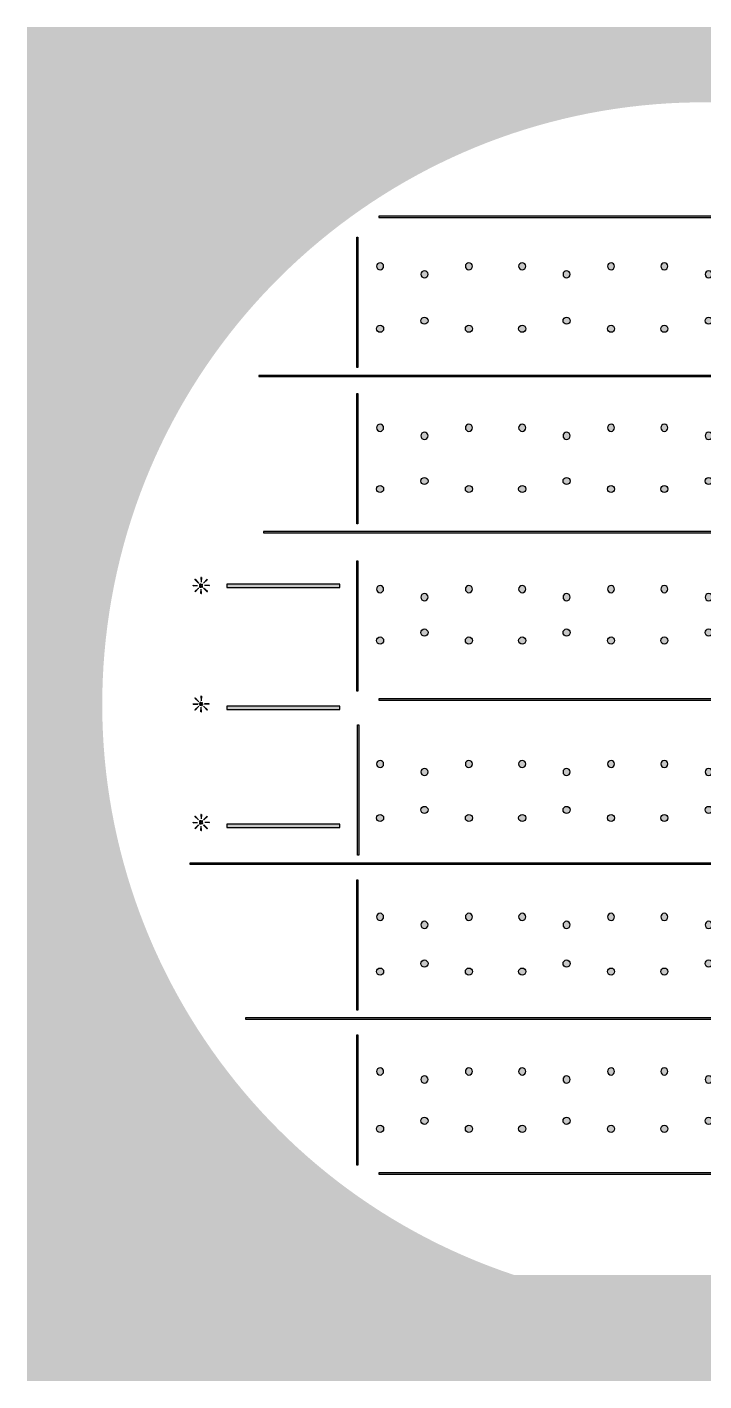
# Model space of a CAD drawing. Header units: inches. Extents: x -10038 to 104262, y 0 to 114300.
# Drawn here: x -10038 to 47112, y 0 to 114300 of the extents above; entities that cross this region are included whole.
import ezdxf

# ---------------------------------------------------------------- set-up
doc = ezdxf.new("R2010")
doc.units = ezdxf.units.IN
doc.header["$MEASUREMENT"] = 0
pattern_1 = [(45, (153.4773, 1743.58686), (-0.08838834765, 0.08838834765), [])]

# ---------------------------------------------------------------- blocks, each defined once
blk = doc.blocks.new('*U96')
for centre in [(-3752, -586), (2, -1263), (3752, -586)]:
    blk.add_circle(centre, 300)
blk = doc.blocks.new('*U106')
at = {"color": 0, "linetype": 'ByBlock', "lineweight": -2, "transparency": 16777216}
for p in [(0, 0), (12000, 0), (24000, 0), (36000, 0), (48000, 0)]:
    blk.add_blockref('*U96', p, dxfattribs=at)
blk = doc.blocks.new('*U105')
for centre in [(-3752, -586), (2, -1263), (3752, -586)]:
    blk.add_circle(centre, 300)
blk = doc.blocks.new('*U110')
at = {"color": 0, "linetype": 'ByBlock', "lineweight": -2, "transparency": 16777216}
for p in [(0, 0), (12000, 0), (24000, 0), (36000, 0), (48000, 0)]:
    blk.add_blockref('*U105', p, dxfattribs=at)
blk = doc.blocks.new('*U111')
for centre in [(-3752, -586), (2, -1263), (3752, -586)]:
    blk.add_circle(centre, 300)
blk = doc.blocks.new('*U107')
at = {"color": 0, "linetype": 'ByBlock', "lineweight": -2, "transparency": 16777216}
for p in [(0, 0), (12000, 0), (24000, 0), (36000, 0), (48000, 0)]:
    blk.add_blockref('*U111', p, dxfattribs=at)
blk = doc.blocks.new('*U108')
for centre in [(-3752, -586), (2, -1263), (3752, -586)]:
    blk.add_circle(centre, 300)
blk = doc.blocks.new('*U109')
at = {"color": 0, "linetype": 'ByBlock', "lineweight": -2, "transparency": 16777216}
for p in [(0, 0), (12000, 0), (24000, 0), (36000, 0), (48000, 0)]:
    blk.add_blockref('*U108', p, dxfattribs=at)
blk = doc.blocks.new('*U112')
for centre in [(-3752, -586), (2, -1263), (3752, -586)]:
    blk.add_circle(centre, 300)
blk = doc.blocks.new('*U113')
at = {"color": 0, "linetype": 'ByBlock', "lineweight": -2, "transparency": 16777216}
for p in [(0, 0), (12000, 0), (24000, 0), (36000, 0), (48000, 0)]:
    blk.add_blockref('*U112', p, dxfattribs=at)
blk = doc.blocks.new('*U115')
for centre in [(-3752, -586), (2, -1263), (3752, -586)]:
    blk.add_circle(centre, 300)
blk = doc.blocks.new('*U114')
at = {"color": 0, "linetype": 'ByBlock', "lineweight": -2, "transparency": 16777216}
for p in [(0, 0), (12000, 0), (24000, 0), (36000, 0), (48000, 0)]:
    blk.add_blockref('*U115', p, dxfattribs=at)
blk = doc.blocks.new('*U118')
for centre in [(-3752, -586), (2, -1263), (3752, -586)]:
    blk.add_circle(centre, 300)
blk = doc.blocks.new('*U117')
at = {"color": 0, "linetype": 'ByBlock', "lineweight": -2, "transparency": 16777216}
for p in [(0, 0), (12000, 0), (24000, 0), (36000, 0), (48000, 0)]:
    blk.add_blockref('*U118', p, dxfattribs=at)
blk = doc.blocks.new('*U120')
for centre in [(-3752, -586), (2, -1263), (3752, -586)]:
    blk.add_circle(centre, 300)
blk = doc.blocks.new('*U119')
at = {"color": 0, "linetype": 'ByBlock', "lineweight": -2, "transparency": 16777216}
for p in [(0, 0), (12000, 0), (24000, 0), (36000, 0), (48000, 0)]:
    blk.add_blockref('*U120', p, dxfattribs=at)
blk = doc.blocks.new('*U116')
for centre in [(-3752, -586), (2, -1263), (3752, -586)]:
    blk.add_circle(centre, 300)
blk = doc.blocks.new('*U98')
at = {"color": 0, "linetype": 'ByBlock', "lineweight": -2, "transparency": 16777216}
for p in [(0, 0), (12000, 0), (24000, 0), (36000, 0), (48000, 0)]:
    blk.add_blockref('*U116', p, dxfattribs=at)
blk = doc.blocks.new('*U100')
for centre in [(-3752, -586), (2, -1263), (3752, -586)]:
    blk.add_circle(centre, 300)
blk = doc.blocks.new('*U99')
at = {"color": 0, "linetype": 'ByBlock', "lineweight": -2, "transparency": 16777216}
for p in [(0, 0), (12000, 0), (24000, 0), (36000, 0), (48000, 0)]:
    blk.add_blockref('*U100', p, dxfattribs=at)
blk = doc.blocks.new('*U102')
for centre in [(-3752, -586), (2, -1263), (3752, -586)]:
    blk.add_circle(centre, 300)
blk = doc.blocks.new('*U101')
at = {"color": 0, "linetype": 'ByBlock', "lineweight": -2, "transparency": 16777216}
for p in [(0, 0), (12000, 0), (24000, 0), (36000, 0), (48000, 0)]:
    blk.add_blockref('*U102', p, dxfattribs=at)
blk = doc.blocks.new('*U104')
for centre in [(-3752, -586), (2, -1263), (3752, -586)]:
    blk.add_circle(centre, 300)
blk = doc.blocks.new('*U103')
at = {"color": 0, "linetype": 'ByBlock', "lineweight": -2, "transparency": 16777216}
for p in [(0, 0), (12000, 0), (24000, 0), (36000, 0), (48000, 0)]:
    blk.add_blockref('*U104', p, dxfattribs=at)

msp = doc.modelspace()

# ---------------------------------------------------------------- hatches: boundary and pattern name
h = msp.add_hatch()
h.set_pattern_fill('ANSI31', color=256, scale=100)
h.set_pattern_definition([(45, (-3636.992, -6350), (-8.8388348, 8.8388348), [])])
h.paths.add_polyline_path([(-10038, 0), (104262, 0), (104262, 114300), (-10038, 114300)])
edge = h.paths.add_edge_path(flags=16)
edge.add_arc((47112, 57150), 50800, 10.20469, 251.64156)
edge.add_line((31112, 8935), (63112, 8935))
edge.add_arc((47112, 57150), 50800, 288.35844, 349.79531)
edge.add_arc((47112, 57150), 50800, 349.79531, 370.20469)
h = msp.add_hatch(color=256)
h.dxf.hatch_style = 1
h.paths.add_polyline_path([(74653, 98336), (19653, 98336), (19653, 98236), (74653, 98236)])
h = msp.add_hatch(color=256)
h.dxf.hatch_style = 1
h.paths.add_polyline_path([(17796, 96555), (17896, 96555), (17896, 85555), (17796, 85555)])
h = msp.add_hatch()
h.set_pattern_fill('ANSI31', color=256)
h.set_pattern_definition(pattern_1)
edge = h.paths.add_edge_path()
edge.add_arc((55766, 94105), 300, 0, 360)
edge = h.paths.add_edge_path()
edge.add_arc((59516, 93428), 300, 0, 360)
edge = h.paths.add_edge_path()
edge.add_arc((63269, 94105), 300, 0, 360)
edge = h.paths.add_edge_path()
edge.add_arc((43766, 94105), 300, 0, 360)
edge = h.paths.add_edge_path()
edge.add_arc((47516, 93428), 300, 0, 360)
edge = h.paths.add_edge_path()
edge.add_arc((51269, 94105), 300, 0, 360)
edge = h.paths.add_edge_path()
edge.add_arc((31766, 94105), 300, 0, 360)
edge = h.paths.add_edge_path()
edge.add_arc((35516, 93428), 300, 0, 360)
edge = h.paths.add_edge_path()
edge.add_arc((39269, 94105), 300, 0, 360)
edge = h.paths.add_edge_path()
edge.add_arc((19766, 94105), 300, 0, 360)
edge = h.paths.add_edge_path()
edge.add_arc((23516, 93428), 300, 0, 360)
edge = h.paths.add_edge_path()
edge.add_arc((27269, 94105), 300, 0, 360)
edge = h.paths.add_edge_path()
edge.add_arc((67766, 94105), 300, 0, 360)
edge = h.paths.add_edge_path()
edge.add_arc((71516, 93428), 300, 0, 360)
edge = h.paths.add_edge_path()
edge.add_arc((75269, 94105), 300, 0, 360)
h = msp.add_hatch()
h.set_pattern_fill('ANSI31', color=256)
h.set_pattern_definition(pattern_1)
edge = h.paths.add_edge_path()
edge.add_arc((59516, 89509), 300, 0, 360)
edge = h.paths.add_edge_path()
edge.add_arc((55766, 88832), 300, 0, 360)
edge = h.paths.add_edge_path()
edge.add_arc((63269, 88832), 300, 0, 360)
edge = h.paths.add_edge_path()
edge.add_arc((47516, 89509), 300, 0, 360)
edge = h.paths.add_edge_path()
edge.add_arc((43766, 88832), 300, 0, 360)
edge = h.paths.add_edge_path()
edge.add_arc((51269, 88832), 300, 0, 360)
edge = h.paths.add_edge_path()
edge.add_arc((35516, 89509), 300, 0, 360)
edge = h.paths.add_edge_path()
edge.add_arc((31766, 88832), 300, 0, 360)
edge = h.paths.add_edge_path()
edge.add_arc((39269, 88832), 300, 0, 360)
edge = h.paths.add_edge_path()
edge.add_arc((23516, 89509), 300, 0, 360)
edge = h.paths.add_edge_path()
edge.add_arc((19766, 88832), 300, 0, 360)
edge = h.paths.add_edge_path()
edge.add_arc((27269, 88832), 300, 0, 360)
edge = h.paths.add_edge_path()
edge.add_arc((71516, 89509), 300, 0, 360)
edge = h.paths.add_edge_path()
edge.add_arc((67766, 88832), 300, 0, 360)
edge = h.paths.add_edge_path()
edge.add_arc((75269, 88832), 300, 0, 360)
h = msp.add_hatch(color=256)
h.dxf.hatch_style = 1
h.paths.add_polyline_path([(84945, 84893), (9537, 84893), (9537, 84793), (84945, 84793)])
h = msp.add_hatch(color=256)
h.dxf.hatch_style = 1
h.paths.add_polyline_path([(86272, 71705), (9933, 71705), (9933, 71605), (86272, 71605)])
h.paths.add_polyline_path([(17796, 83367), (17896, 83367), (17896, 72367), (17796, 72367)])
h = msp.add_hatch()
h.set_pattern_fill('ANSI31', color=256)
h.set_pattern_definition([(45, (153.4773, -5205.0258), (-0.08838834765, 0.08838834765), [])])
edge = h.paths.add_edge_path()
edge.add_arc((63269, 80468), 300, 0, 360)
edge = h.paths.add_edge_path()
edge.add_arc((59516, 79790), 300, 0, 360)
edge = h.paths.add_edge_path()
edge.add_arc((55766, 80468), 300, 0, 360)
edge = h.paths.add_edge_path()
edge.add_arc((51269, 80468), 300, 0, 360)
edge = h.paths.add_edge_path()
edge.add_arc((47516, 79790), 300, 0, 360)
edge = h.paths.add_edge_path()
edge.add_arc((43766, 80468), 300, 0, 360)
edge = h.paths.add_edge_path()
edge.add_arc((39269, 80468), 300, 0, 360)
edge = h.paths.add_edge_path()
edge.add_arc((35516, 79790), 300, 0, 360)
edge = h.paths.add_edge_path()
edge.add_arc((31766, 80468), 300, 0, 360)
edge = h.paths.add_edge_path()
edge.add_arc((27269, 80468), 300, 0, 360)
edge = h.paths.add_edge_path()
edge.add_arc((23516, 79790), 300, 0, 360)
edge = h.paths.add_edge_path()
edge.add_arc((19766, 80468), 300, 0, 360)
edge = h.paths.add_edge_path()
edge.add_arc((75269, 80468), 300, 0, 360)
edge = h.paths.add_edge_path()
edge.add_arc((71516, 79790), 300, 0, 360)
edge = h.paths.add_edge_path()
edge.add_arc((67766, 80468), 300, 0, 360)
h = msp.add_hatch()
h.set_pattern_fill('ANSI31', color=256)
h.set_pattern_definition(pattern_1)
edge = h.paths.add_edge_path()
edge.add_arc((59516, 75976), 300, 0, 360)
edge = h.paths.add_edge_path()
edge.add_arc((63269, 75299), 300, 0, 360)
edge = h.paths.add_edge_path()
edge.add_arc((55766, 75299), 300, 0, 360)
edge = h.paths.add_edge_path()
edge.add_arc((47516, 75976), 300, 0, 360)
edge = h.paths.add_edge_path()
edge.add_arc((51269, 75299), 300, 0, 360)
edge = h.paths.add_edge_path()
edge.add_arc((43766, 75299), 300, 0, 360)
edge = h.paths.add_edge_path()
edge.add_arc((35516, 75976), 300, 0, 360)
edge = h.paths.add_edge_path()
edge.add_arc((39269, 75299), 300, 0, 360)
edge = h.paths.add_edge_path()
edge.add_arc((31766, 75299), 300, 0, 360)
edge = h.paths.add_edge_path()
edge.add_arc((23516, 75976), 300, 0, 360)
edge = h.paths.add_edge_path()
edge.add_arc((27269, 75299), 300, 0, 360)
edge = h.paths.add_edge_path()
edge.add_arc((19766, 75299), 300, 0, 360)
edge = h.paths.add_edge_path()
edge.add_arc((71516, 75976), 300, 0, 360)
edge = h.paths.add_edge_path()
edge.add_arc((75269, 75299), 300, 0, 360)
edge = h.paths.add_edge_path()
edge.add_arc((67766, 75299), 300, 0, 360)
h = msp.add_hatch(color=256)
h.dxf.hatch_style = 1
h.paths.add_polyline_path([(17796, 69238), (17896, 69238), (17896, 58238), (17796, 58238)])
h = msp.add_hatch(color=256)
h.dxf.hatch_style = 1
h.paths.add_polyline_path([(74653, 57576), (19653, 57576), (19653, 57476), (74653, 57476)])
h.paths.add_polyline_path([(76568, 69238), (76668, 69238), (76668, 58238), (76568, 58238)])
h = msp.add_hatch()
h.set_pattern_fill('ANSI31', color=256)
edge = h.paths.add_edge_path()
edge.add_arc((4657, 67150), 295, 89.06646, 90.93354)
edge.add_line((4652, 67445), (4637, 67825))
edge.add_line((4637, 67825), (4677, 67825))
edge.add_line((4677, 67825), (4662, 67445))
edge = h.paths.add_edge_path()
edge.add_arc((4657, 67150), 295, 134.46808, 135.53192)
edge.add_line((4446, 67357), (4129, 67650))
edge.add_line((4129, 67650), (4143, 67664))
edge.add_line((4143, 67664), (4157, 67678))
edge.add_line((4157, 67678), (4450, 67361))
edge = h.paths.add_edge_path()
edge.add_arc((4657, 67150), 295, 179.06646, 180.93354)
edge.add_line((4361, 67145), (3982, 67130))
edge.add_line((3982, 67130), (3982, 67150))
edge.add_line((3982, 67150), (3982, 67170))
edge.add_line((3982, 67170), (4361, 67155))
edge = h.paths.add_edge_path()
edge.add_arc((4657, 67150), 295, 224.46808, 225.53192)
edge.add_line((4450, 66939), (4157, 66622))
edge.add_line((4157, 66622), (4143, 66636))
edge.add_line((4143, 66636), (4129, 66650))
edge.add_line((4129, 66650), (4446, 66943))
edge = h.paths.add_edge_path()
edge.add_arc((4657, 67150), 295, 269.06646, 270.93354)
edge.add_line((4662, 66855), (4677, 66475))
edge.add_line((4677, 66475), (4657, 66475))
edge.add_line((4657, 66475), (4637, 66475))
edge.add_line((4637, 66475), (4652, 66855))
edge = h.paths.add_edge_path()
edge.add_arc((4657, 67150), 295, 314.46808, 315.53192)
edge.add_line((4868, 66943), (5185, 66650))
edge.add_line((5185, 66650), (5171, 66636))
edge.add_line((5171, 66636), (5157, 66622))
edge.add_line((5157, 66622), (4864, 66939))
edge = h.paths.add_edge_path()
edge.add_arc((4657, 67150), 295, 359.06646, 360.93354)
edge.add_line((4952, 67155), (5332, 67170))
edge.add_line((5332, 67170), (5332, 67150))
edge.add_line((5332, 67150), (5332, 67130))
edge.add_line((5332, 67130), (4952, 67145))
edge = h.paths.add_edge_path()
edge.add_arc((4657, 67150), 295, 44.46808, 45.53192)
edge.add_line((4864, 67361), (5157, 67678))
edge.add_line((5157, 67678), (5171, 67664))
edge.add_line((5171, 67664), (5185, 67650))
edge.add_line((5185, 67650), (4868, 67357))
h.paths.add_polyline_path([(4736, 67275), (4782, 67230), (4782, 67184), (4757, 67184), (4757, 67181), (4732, 67181), (4732, 67178), (4707, 67178), (4707, 67175), (4682, 67175), (4682, 67200), (4685, 67200), (4685, 67225), (4688, 67225), (4688, 67250), (4691, 67250), (4691, 67275)])
h.paths.add_polyline_path([(4691, 67025), (4782, 67025), (4782, 67116), (4757, 67116), (4757, 67119), (4732, 67119), (4732, 67122), (4707, 67122), (4707, 67125), (4682, 67125), (4682, 67100), (4685, 67100), (4685, 67075), (4688, 67075), (4688, 67050), (4691, 67050)])
h.paths.add_polyline_path([(4532, 67116), (4532, 67025), (4623, 67025), (4623, 67050), (4626, 67050), (4626, 67075), (4629, 67075), (4629, 67100), (4632, 67100), (4632, 67125), (4607, 67125), (4607, 67122), (4582, 67122), (4582, 67119), (4557, 67119), (4557, 67116)])
h.paths.add_polyline_path([(4623, 67275), (4532, 67275), (4532, 67184), (4557, 67184), (4557, 67181), (4582, 67181), (4582, 67178), (4607, 67178), (4607, 67175), (4632, 67175), (4632, 67200), (4629, 67200), (4629, 67225), (4626, 67225), (4626, 67250), (4623, 67250)])
h = msp.add_hatch()
h.set_pattern_fill('ANSI31', color=256, scale=10)
h.paths.add_polyline_path([(16376, 67257), (6837, 67257), (6837, 66983), (16376, 66983)])
h.paths.add_polyline_path([(16376, 56961), (6837, 56961), (6837, 56687), (16376, 56687)])
h.paths.add_polyline_path([(16376, 46996), (6837, 46996), (6837, 46722), (16376, 46722)])
h = msp.add_hatch()
h.set_pattern_fill('ANSI31', color=256)
h.set_pattern_definition(pattern_1)
edge = h.paths.add_edge_path()
edge.add_arc((63269, 66847), 300, 0, 360)
edge = h.paths.add_edge_path()
edge.add_arc((59516, 66170), 300, 0, 360)
edge = h.paths.add_edge_path()
edge.add_arc((55766, 66847), 300, 0, 360)
edge = h.paths.add_edge_path()
edge.add_arc((51269, 66847), 300, 0, 360)
edge = h.paths.add_edge_path()
edge.add_arc((47516, 66170), 300, 0, 360)
edge = h.paths.add_edge_path()
edge.add_arc((43766, 66847), 300, 0, 360)
edge = h.paths.add_edge_path()
edge.add_arc((39269, 66847), 300, 0, 360)
edge = h.paths.add_edge_path()
edge.add_arc((35516, 66170), 300, 0, 360)
edge = h.paths.add_edge_path()
edge.add_arc((31766, 66847), 300, 0, 360)
edge = h.paths.add_edge_path()
edge.add_arc((27269, 66847), 300, 0, 360)
edge = h.paths.add_edge_path()
edge.add_arc((23516, 66170), 300, 0, 360)
edge = h.paths.add_edge_path()
edge.add_arc((19766, 66847), 300, 0, 360)
edge = h.paths.add_edge_path()
edge.add_arc((75269, 66847), 300, 0, 360)
edge = h.paths.add_edge_path()
edge.add_arc((71516, 66170), 300, 0, 360)
edge = h.paths.add_edge_path()
edge.add_arc((67766, 66847), 300, 0, 360)
h = msp.add_hatch()
h.set_pattern_fill('ANSI31', color=256)
h.set_pattern_definition(pattern_1)
edge = h.paths.add_edge_path()
edge.add_arc((63269, 62507), 300, 0, 360)
edge = h.paths.add_edge_path()
edge.add_arc((59516, 63184), 300, 0, 360)
edge = h.paths.add_edge_path()
edge.add_arc((55766, 62507), 300, 0, 360)
edge = h.paths.add_edge_path()
edge.add_arc((51269, 62507), 300, 0, 360)
edge = h.paths.add_edge_path()
edge.add_arc((47516, 63184), 300, 0, 360)
edge = h.paths.add_edge_path()
edge.add_arc((43766, 62507), 300, 0, 360)
edge = h.paths.add_edge_path()
edge.add_arc((39269, 62507), 300, 0, 360)
edge = h.paths.add_edge_path()
edge.add_arc((35516, 63184), 300, 0, 360)
edge = h.paths.add_edge_path()
edge.add_arc((31766, 62507), 300, 0, 360)
edge = h.paths.add_edge_path()
edge.add_arc((27269, 62507), 300, 0, 360)
edge = h.paths.add_edge_path()
edge.add_arc((23516, 63184), 300, 0, 360)
edge = h.paths.add_edge_path()
edge.add_arc((19766, 62507), 300, 0, 360)
edge = h.paths.add_edge_path()
edge.add_arc((75269, 62507), 300, 0, 360)
edge = h.paths.add_edge_path()
edge.add_arc((71516, 63184), 300, 0, 360)
edge = h.paths.add_edge_path()
edge.add_arc((67766, 62507), 300, 0, 360)
h = msp.add_hatch()
h.set_pattern_fill('ANSI31', color=256)
edge = h.paths.add_edge_path()
edge.add_arc((4657, 57150), 274, 224.6033, 225.3967)
edge.add_line((4464, 56955), (4157, 56622))
edge.add_line((4157, 56622), (4143, 56636))
edge.add_line((4143, 56636), (4129, 56650))
edge.add_line((4129, 56650), (4462, 56957))
edge = h.paths.add_edge_path()
edge.add_arc((4657, 57150), 274, 269.17078, 270.82922)
edge.add_line((4661, 56876), (4677, 56475))
edge.add_line((4677, 56475), (4657, 56475))
edge.add_line((4657, 56475), (4637, 56475))
edge.add_line((4637, 56475), (4653, 56876))
edge = h.paths.add_edge_path()
edge.add_arc((4657, 57150), 274, 314.6033, 315.3967)
edge.add_line((4852, 56957), (5185, 56650))
edge.add_line((5185, 56650), (5171, 56636))
edge.add_line((5171, 56636), (5157, 56622))
edge.add_line((5157, 56622), (4849, 56955))
edge = h.paths.add_edge_path()
edge.add_arc((4657, 57150), 274, 359.17078, 360.82922)
edge.add_line((4931, 57154), (5332, 57170))
edge.add_line((5332, 57170), (5332, 57150))
edge.add_line((5332, 57150), (5332, 57130))
edge.add_line((5332, 57130), (4931, 57146))
edge = h.paths.add_edge_path()
edge.add_arc((4657, 57150), 274, 89.17078, 90.82922)
edge.add_line((4653, 57424), (4637, 57825))
edge.add_line((4637, 57825), (4657, 57825))
edge.add_line((4657, 57825), (4677, 57825))
edge.add_line((4677, 57825), (4661, 57424))
edge = h.paths.add_edge_path()
edge.add_arc((4657, 57150), 274, 134.6033, 135.3967)
edge.add_line((4462, 57343), (4129, 57650))
edge.add_line((4129, 57650), (4143, 57664))
edge.add_line((4143, 57664), (4157, 57678))
edge.add_line((4157, 57678), (4464, 57345))
edge = h.paths.add_edge_path()
edge.add_arc((4657, 57150), 274, 179.17078, 180.82922)
edge.add_line((4383, 57146), (3982, 57130))
edge.add_line((3982, 57130), (3982, 57150))
edge.add_line((3982, 57150), (3982, 57170))
edge.add_line((3982, 57170), (4383, 57154))
h.paths.add_polyline_path([(4532, 57071), (4577, 57025), (4623, 57025), (4623, 57050), (4626, 57050), (4626, 57075), (4629, 57075), (4629, 57100), (4632, 57100), (4632, 57125), (4607, 57125), (4607, 57122), (4582, 57122), (4582, 57119), (4557, 57119), (4557, 57116), (4532, 57116)])
h.paths.add_polyline_path([(4736, 57025), (4782, 57071), (4782, 57116), (4757, 57116), (4757, 57119), (4732, 57119), (4732, 57122), (4707, 57122), (4707, 57125), (4682, 57125), (4682, 57100), (4685, 57100), (4685, 57075), (4688, 57075), (4688, 57050), (4691, 57050), (4691, 57025)])
h.paths.add_polyline_path([(4782, 57230), (4736, 57275), (4691, 57275), (4691, 57250), (4688, 57250), (4688, 57225), (4685, 57225), (4685, 57200), (4682, 57200), (4682, 57175), (4707, 57175), (4707, 57178), (4732, 57178), (4732, 57181), (4757, 57181), (4757, 57184), (4782, 57184)])
h.paths.add_polyline_path([(4532, 57230), (4577, 57275), (4623, 57275), (4623, 57250), (4626, 57250), (4626, 57225), (4629, 57225), (4629, 57200), (4632, 57200), (4632, 57175), (4607, 57175), (4607, 57178), (4582, 57178), (4582, 57181), (4557, 57181), (4557, 57184), (4532, 57184)])
h = msp.add_hatch(color=256)
h.dxf.hatch_style = 1
h.paths.add_polyline_path([(17869, 55379), (17969, 55379), (17969, 44379), (17869, 44379)])
h.paths.add_polyline_path([(86653, 43717), (3699, 43717), (3699, 43617), (86653, 43617)])
h.paths.add_polyline_path([(17796, 42305), (17896, 42305), (17896, 31305), (17796, 31305)])
h.paths.add_polyline_path([(76642, 55379), (76742, 55379), (76742, 44379), (76642, 44379)])
h.paths.add_polyline_path([(76568, 42305), (76668, 42305), (76668, 31305), (76568, 31305)])
h.paths.add_polyline_path([(76568, 29226), (76668, 29226), (76668, 18226), (76568, 18226)])
h.paths.add_polyline_path([(86920, 30643), (8415, 30643), (8415, 30543), (86920, 30543)])
h.paths.add_polyline_path([(17796, 29226), (17896, 29226), (17896, 18226), (17796, 18226)])
h.paths.add_polyline_path([(74653, 17563), (19653, 17563), (19653, 17463), (74653, 17463)])
h = msp.add_hatch()
h.set_pattern_fill('ANSI31', color=256)
h.set_pattern_definition(pattern_1)
edge = h.paths.add_edge_path()
edge.add_arc((63269, 52088), 300, 0, 360)
edge = h.paths.add_edge_path()
edge.add_arc((59516, 51411), 300, 0, 360)
edge = h.paths.add_edge_path()
edge.add_arc((55766, 52088), 300, 0, 360)
edge = h.paths.add_edge_path()
edge.add_arc((51269, 52088), 300, 0, 360)
edge = h.paths.add_edge_path()
edge.add_arc((47516, 51411), 300, 0, 360)
edge = h.paths.add_edge_path()
edge.add_arc((43766, 52088), 300, 0, 360)
edge = h.paths.add_edge_path()
edge.add_arc((39269, 52088), 300, 0, 360)
edge = h.paths.add_edge_path()
edge.add_arc((35516, 51411), 300, 0, 360)
edge = h.paths.add_edge_path()
edge.add_arc((31766, 52088), 300, 0, 360)
edge = h.paths.add_edge_path()
edge.add_arc((27269, 52088), 300, 0, 360)
edge = h.paths.add_edge_path()
edge.add_arc((23516, 51411), 300, 0, 360)
edge = h.paths.add_edge_path()
edge.add_arc((19766, 52088), 300, 0, 360)
edge = h.paths.add_edge_path()
edge.add_arc((75269, 52088), 300, 0, 360)
edge = h.paths.add_edge_path()
edge.add_arc((71516, 51411), 300, 0, 360)
edge = h.paths.add_edge_path()
edge.add_arc((67766, 52088), 300, 0, 360)
h = msp.add_hatch()
h.set_pattern_fill('ANSI31', color=256)
h.set_pattern_definition(pattern_1)
edge = h.paths.add_edge_path()
edge.add_arc((63269, 47528), 300, 0, 360)
edge = h.paths.add_edge_path()
edge.add_arc((59516, 48206), 300, 0, 360)
edge = h.paths.add_edge_path()
edge.add_arc((55766, 47528), 300, 0, 360)
edge = h.paths.add_edge_path()
edge.add_arc((51269, 47528), 300, 0, 360)
edge = h.paths.add_edge_path()
edge.add_arc((47516, 48206), 300, 0, 360)
edge = h.paths.add_edge_path()
edge.add_arc((43766, 47528), 300, 0, 360)
edge = h.paths.add_edge_path()
edge.add_arc((39269, 47528), 300, 0, 360)
edge = h.paths.add_edge_path()
edge.add_arc((35516, 48206), 300, 0, 360)
edge = h.paths.add_edge_path()
edge.add_arc((31766, 47528), 300, 0, 360)
edge = h.paths.add_edge_path()
edge.add_arc((27269, 47528), 300, 0, 360)
edge = h.paths.add_edge_path()
edge.add_arc((23516, 48206), 300, 0, 360)
edge = h.paths.add_edge_path()
edge.add_arc((19766, 47528), 300, 0, 360)
edge = h.paths.add_edge_path()
edge.add_arc((75269, 47528), 300, 0, 360)
edge = h.paths.add_edge_path()
edge.add_arc((71516, 48206), 300, 0, 360)
edge = h.paths.add_edge_path()
edge.add_arc((67766, 47528), 300, 0, 360)
h = msp.add_hatch()
h.set_pattern_fill('ANSI31', color=256)
edge = h.paths.add_edge_path()
edge.add_arc((4657, 47150), 305, 179.02501, 180.97499)
edge.add_line((4352, 47145), (3982, 47130))
edge.add_line((3982, 47130), (3982, 47150))
edge.add_line((3982, 47150), (3982, 47170))
edge.add_line((3982, 47170), (4352, 47155))
edge = h.paths.add_edge_path()
edge.add_arc((4657, 47150), 305, 224.41436, 225.58564)
edge.add_line((4444, 46932), (4157, 46622))
edge.add_line((4157, 46622), (4143, 46636))
edge.add_line((4143, 46636), (4129, 46650))
edge.add_line((4129, 46650), (4439, 46937))
edge = h.paths.add_edge_path()
edge.add_arc((4657, 47150), 305, 269.02501, 270.97499)
edge.add_line((4662, 46845), (4677, 46475))
edge.add_line((4677, 46475), (4657, 46475))
edge.add_line((4657, 46475), (4637, 46475))
edge.add_line((4637, 46475), (4652, 46845))
edge = h.paths.add_edge_path()
edge.add_arc((4657, 47150), 305, 314.3752, 315.58564)
edge.add_line((4874, 46937), (5185, 46650))
edge.add_line((5185, 46650), (5157, 46620))
edge.add_line((5157, 46620), (4870, 46932))
edge = h.paths.add_edge_path()
edge.add_arc((4657, 47150), 305, 359.02501, 360.97499)
edge.add_line((4961, 47155), (5332, 47170))
edge.add_line((5332, 47170), (5332, 47150))
edge.add_line((5332, 47150), (5332, 47130))
edge.add_line((5332, 47130), (4961, 47145))
edge = h.paths.add_edge_path()
edge.add_arc((4657, 47150), 305, 44.41436, 45.58564)
edge.add_line((4870, 47368), (5157, 47678))
edge.add_line((5157, 47678), (5171, 47664))
edge.add_line((5171, 47664), (5185, 47650))
edge.add_line((5185, 47650), (4874, 47363))
edge = h.paths.add_edge_path()
edge.add_arc((4657, 47150), 305, 89.02501, 90.97499)
edge.add_line((4652, 47455), (4637, 47825))
edge.add_line((4637, 47825), (4657, 47825))
edge.add_line((4657, 47825), (4677, 47825))
edge.add_line((4677, 47825), (4662, 47455))
edge = h.paths.add_edge_path()
edge.add_arc((4657, 47150), 305, 134.41436, 135.58564)
edge.add_line((4439, 47363), (4129, 47650))
edge.add_line((4129, 47650), (4143, 47664))
edge.add_line((4143, 47664), (4157, 47678))
edge.add_line((4157, 47678), (4444, 47368))
h.paths.add_polyline_path([(4736, 47025), (4782, 47071), (4782, 47116), (4757, 47116), (4757, 47119), (4732, 47119), (4732, 47122), (4707, 47122), (4707, 47125), (4682, 47125), (4682, 47100), (4685, 47100), (4685, 47075), (4688, 47075), (4688, 47050), (4691, 47050), (4691, 47025)])
h.paths.add_polyline_path([(4532, 47116), (4532, 47025), (4623, 47025), (4623, 47050), (4626, 47050), (4626, 47075), (4629, 47075), (4629, 47100), (4632, 47100), (4632, 47125), (4607, 47125), (4607, 47122), (4582, 47122), (4582, 47119), (4557, 47119), (4557, 47116)])
h.paths.add_polyline_path([(4623, 47275), (4532, 47275), (4532, 47184), (4557, 47184), (4557, 47181), (4582, 47181), (4582, 47178), (4607, 47178), (4607, 47175), (4632, 47175), (4632, 47200), (4629, 47200), (4629, 47225), (4626, 47225), (4626, 47250), (4623, 47250)])
h.paths.add_polyline_path([(4782, 47184), (4782, 47275), (4691, 47275), (4691, 47250), (4688, 47250), (4688, 47225), (4685, 47225), (4685, 47200), (4682, 47200), (4682, 47175), (4707, 47175), (4707, 47178), (4732, 47178), (4732, 47181), (4757, 47181), (4757, 47184)])
h = msp.add_hatch()
h.set_pattern_fill('ANSI31', color=256)
h.set_pattern_definition(pattern_1)
edge = h.paths.add_edge_path()
edge.add_arc((63269, 39181), 300, 0, 360)
edge = h.paths.add_edge_path()
edge.add_arc((59516, 38503), 300, 0, 360)
edge = h.paths.add_edge_path()
edge.add_arc((55766, 39181), 300, 0, 360)
edge = h.paths.add_edge_path()
edge.add_arc((51269, 39181), 300, 0, 360)
edge = h.paths.add_edge_path()
edge.add_arc((47516, 38503), 300, 0, 360)
edge = h.paths.add_edge_path()
edge.add_arc((43766, 39181), 300, 0, 360)
edge = h.paths.add_edge_path()
edge.add_arc((39269, 39181), 300, 0, 360)
edge = h.paths.add_edge_path()
edge.add_arc((35516, 38503), 300, 0, 360)
edge = h.paths.add_edge_path()
edge.add_arc((31766, 39181), 300, 0, 360)
edge = h.paths.add_edge_path()
edge.add_arc((27269, 39181), 300, 0, 360)
edge = h.paths.add_edge_path()
edge.add_arc((23516, 38503), 300, 0, 360)
edge = h.paths.add_edge_path()
edge.add_arc((19766, 39181), 300, 0, 360)
edge = h.paths.add_edge_path()
edge.add_arc((75269, 39181), 300, 0, 360)
edge = h.paths.add_edge_path()
edge.add_arc((71516, 38503), 300, 0, 360)
edge = h.paths.add_edge_path()
edge.add_arc((67766, 39181), 300, 0, 360)
h = msp.add_hatch()
h.set_pattern_fill('ANSI31', color=256)
h.set_pattern_definition(pattern_1)
edge = h.paths.add_edge_path()
edge.add_arc((63269, 34559), 300, 0, 360)
edge = h.paths.add_edge_path()
edge.add_arc((59516, 35237), 300, 0, 360)
edge = h.paths.add_edge_path()
edge.add_arc((55766, 34559), 300, 0, 360)
edge = h.paths.add_edge_path()
edge.add_arc((51269, 34559), 300, 0, 360)
edge = h.paths.add_edge_path()
edge.add_arc((47516, 35237), 300, 0, 360)
edge = h.paths.add_edge_path()
edge.add_arc((43766, 34559), 300, 0, 360)
edge = h.paths.add_edge_path()
edge.add_arc((39269, 34559), 300, 0, 360)
edge = h.paths.add_edge_path()
edge.add_arc((35516, 35237), 300, 0, 360)
edge = h.paths.add_edge_path()
edge.add_arc((31766, 34559), 300, 0, 360)
edge = h.paths.add_edge_path()
edge.add_arc((27269, 34559), 300, 0, 360)
edge = h.paths.add_edge_path()
edge.add_arc((23516, 35237), 300, 0, 360)
edge = h.paths.add_edge_path()
edge.add_arc((19766, 34559), 300, 0, 360)
edge = h.paths.add_edge_path()
edge.add_arc((75269, 34559), 300, 0, 360)
edge = h.paths.add_edge_path()
edge.add_arc((71516, 35237), 300, 0, 360)
edge = h.paths.add_edge_path()
edge.add_arc((67766, 34559), 300, 0, 360)
h = msp.add_hatch()
h.set_pattern_fill('ANSI31', color=256)
h.set_pattern_definition(pattern_1)
edge = h.paths.add_edge_path()
edge.add_arc((63269, 26126), 300, 0, 360)
edge = h.paths.add_edge_path()
edge.add_arc((59516, 25448), 300, 0, 360)
edge = h.paths.add_edge_path()
edge.add_arc((55766, 26126), 300, 0, 360)
edge = h.paths.add_edge_path()
edge.add_arc((51269, 26126), 300, 0, 360)
edge = h.paths.add_edge_path()
edge.add_arc((47516, 25448), 300, 0, 360)
edge = h.paths.add_edge_path()
edge.add_arc((43766, 26126), 300, 0, 360)
edge = h.paths.add_edge_path()
edge.add_arc((39269, 26126), 300, 0, 360)
edge = h.paths.add_edge_path()
edge.add_arc((35516, 25448), 300, 0, 360)
edge = h.paths.add_edge_path()
edge.add_arc((31766, 26126), 300, 0, 360)
edge = h.paths.add_edge_path()
edge.add_arc((27269, 26126), 300, 0, 360)
edge = h.paths.add_edge_path()
edge.add_arc((23516, 25448), 300, 0, 360)
edge = h.paths.add_edge_path()
edge.add_arc((19766, 26126), 300, 0, 360)
edge = h.paths.add_edge_path()
edge.add_arc((75269, 26126), 300, 0, 360)
edge = h.paths.add_edge_path()
edge.add_arc((71516, 25448), 300, 0, 360)
edge = h.paths.add_edge_path()
edge.add_arc((67766, 26126), 300, 0, 360)
h = msp.add_hatch()
h.set_pattern_fill('ANSI31', color=256)
h.set_pattern_definition(pattern_1)
edge = h.paths.add_edge_path()
edge.add_arc((63269, 21283), 300, 0, 360)
edge = h.paths.add_edge_path()
edge.add_arc((59516, 21960), 300, 0, 360)
edge = h.paths.add_edge_path()
edge.add_arc((55766, 21283), 300, 0, 360)
edge = h.paths.add_edge_path()
edge.add_arc((51269, 21283), 300, 0, 360)
edge = h.paths.add_edge_path()
edge.add_arc((47516, 21960), 300, 0, 360)
edge = h.paths.add_edge_path()
edge.add_arc((43766, 21283), 300, 0, 360)
edge = h.paths.add_edge_path()
edge.add_arc((39269, 21283), 300, 0, 360)
edge = h.paths.add_edge_path()
edge.add_arc((35516, 21960), 300, 0, 360)
edge = h.paths.add_edge_path()
edge.add_arc((31766, 21283), 300, 0, 360)
edge = h.paths.add_edge_path()
edge.add_arc((27269, 21283), 300, 0, 360)
edge = h.paths.add_edge_path()
edge.add_arc((23516, 21960), 300, 0, 360)
edge = h.paths.add_edge_path()
edge.add_arc((19766, 21283), 300, 0, 360)
edge = h.paths.add_edge_path()
edge.add_arc((75269, 21283), 300, 0, 360)
edge = h.paths.add_edge_path()
edge.add_arc((71516, 21960), 300, 0, 360)
edge = h.paths.add_edge_path()
edge.add_arc((67766, 21283), 300, 0, 360)

# ---------------------------------------------------------------- linework, layer by layer
for p, q in [((4143, 67664), (4129, 67650)), ((4129, 67650), (4446, 67357)), ((4143, 67664), (4157, 67678)), ((4157, 67678), (4450, 67361)), ((4637, 67825), (4652, 67445)), ((4677, 67825), (4637, 67825)), ((4677, 67825), (4662, 67445)), ((5157, 67678), (4864, 67361)), ((5185, 67650), (4868, 67357)), ((5171, 67664), (5157, 67678)), ((5171, 67664), (5185, 67650)), ((3982, 67150), (3982, 67170)), ((3982, 67170), (4361, 67155)), ((3982, 67150), (3982, 67130)), ((3982, 67130), (4361, 67145)), ((4129, 66650), (4446, 66943)), ((4143, 66636), (4129, 66650)), ((4143, 66636), (4157, 66622)), ((4157, 66622), (4450, 66939)), ((4532, 67275), (4532, 67184)), ((4623, 67275), (4532, 67275)), ((4532, 67184), (4557, 67184)), ((4557, 67116), (4532, 67116)), ((4532, 67116), (4532, 67025)), ((4532, 67025), (4623, 67025)), ((4557, 67184), (4557, 67181)), ((4557, 67181), (4582, 67181)), ((4582, 67119), (4557, 67119)), ((4557, 67119), (4557, 67116)), ((4582, 67181), (4582, 67178)), ((4582, 67178), (4607, 67178)), ((4607, 67122), (4582, 67122)), ((4582, 67122), (4582, 67119)), ((4607, 67178), (4607, 67175)), ((4607, 67175), (4632, 67175)), ((4632, 67125), (4607, 67125)), ((4607, 67125), (4607, 67122)), ((4623, 67250), (4623, 67275)), ((4626, 67250), (4623, 67250)), ((4623, 67025), (4623, 67050)), ((4623, 67050), (4626, 67050)), ((4626, 67225), (4626, 67250)), ((4629, 67225), (4626, 67225)), ((4626, 67050), (4626, 67075)), ((4626, 67075), (4629, 67075)), ((4629, 67200), (4629, 67225)), ((4632, 67200), (4629, 67200)), ((4629, 67075), (4629, 67100)), ((4629, 67100), (4632, 67100)), ((4632, 67175), (4632, 67200)), ((4632, 67100), (4632, 67125)), ((4637, 66475), (4652, 66855)), ((4657, 66475), (4637, 66475)), ((4657, 66475), (4677, 66475)), ((4677, 66475), (4662, 66855)), ((4685, 67200), (4682, 67200)), ((4682, 67200), (4682, 67175)), ((4682, 67175), (4707, 67175)), ((4707, 67125), (4682, 67125)), ((4682, 67125), (4682, 67100)), ((4682, 67100), (4685, 67100)), ((4688, 67225), (4685, 67225)), ((4685, 67225), (4685, 67200)), ((4685, 67100), (4685, 67075)), ((4685, 67075), (4688, 67075)), ((4691, 67250), (4688, 67250)), ((4688, 67250), (4688, 67225)), ((4688, 67075), (4688, 67050)), ((4688, 67050), (4691, 67050)), ((4691, 67275), (4691, 67250)), ((4691, 67275), (4691, 67275)), ((4691, 67275), (4736, 67275)), ((4691, 67050), (4691, 67025)), ((4691, 67025), (4782, 67025)), ((4707, 67175), (4707, 67178)), ((4707, 67178), (4732, 67178)), ((4707, 67122), (4707, 67125)), ((4732, 67122), (4707, 67122)), ((4732, 67178), (4732, 67181)), ((4732, 67181), (4757, 67181)), ((4732, 67119), (4732, 67122)), ((4757, 67119), (4732, 67119)), ((4736, 67275), (4782, 67230)), ((4757, 67181), (4757, 67184)), ((4757, 67184), (4782, 67184)), ((4757, 67116), (4757, 67119)), ((4782, 67116), (4757, 67116)), ((4782, 67184), (4782, 67230)), ((4782, 67025), (4782, 67116)), ((5157, 66622), (4864, 66939)), ((5185, 66650), (4868, 66943)), ((5332, 67170), (4952, 67155)), ((5332, 67130), (4952, 67145)), ((5171, 66636), (5157, 66622)), ((5171, 66636), (5185, 66650)), ((5332, 67150), (5332, 67170)), ((5332, 67150), (5332, 67130)), ((3982, 57150), (3982, 57170)), ((3982, 57170), (4383, 57154)), ((3982, 57150), (3982, 57130)), ((4143, 57664), (4129, 57650)), ((4129, 57650), (4462, 57343)), ((4143, 57664), (4157, 57678)), ((4157, 57678), (4464, 57345)), ((4532, 57230), (4577, 57275)), ((4532, 57184), (4532, 57230)), ((4532, 57184), (4557, 57184)), ((4557, 57184), (4557, 57181)), ((4557, 57181), (4582, 57181)), ((4623, 57275), (4577, 57275)), ((4582, 57181), (4582, 57178)), ((4582, 57178), (4607, 57178)), ((4607, 57178), (4607, 57175)), ((4607, 57175), (4632, 57175)), ((4623, 57250), (4623, 57275)), ((4626, 57250), (4623, 57250)), ((4626, 57225), (4626, 57250)), ((4629, 57225), (4626, 57225)), ((4629, 57200), (4629, 57225)), ((4632, 57200), (4629, 57200)), ((4632, 57175), (4632, 57200)), ((4657, 57825), (4637, 57825)), ((4637, 57825), (4653, 57424)), ((4657, 57825), (4677, 57825)), ((4677, 57825), (4661, 57424)), ((4685, 57200), (4682, 57200)), ((4682, 57200), (4682, 57175)), ((4682, 57175), (4707, 57175)), ((4688, 57225), (4685, 57225)), ((4685, 57225), (4685, 57200)), ((4691, 57250), (4688, 57250)), ((4688, 57250), (4688, 57225)), ((4691, 57275), (4691, 57250)), ((4691, 57275), (4736, 57275)), ((4707, 57175), (4707, 57178)), ((4707, 57178), (4732, 57178)), ((4732, 57178), (4732, 57181)), ((4732, 57181), (4757, 57181)), ((4782, 57230), (4736, 57275)), ((4757, 57181), (4757, 57184)), ((4757, 57184), (4782, 57184)), ((4782, 57184), (4782, 57230)), ((5332, 57170), (4931, 57154)), ((5332, 57150), (5332, 57170)), ((5332, 57150), (5332, 57130)), ((3982, 57130), (4383, 57146)), ((4129, 56650), (4462, 56957)), ((4143, 56636), (4129, 56650)), ((4143, 56636), (4157, 56622)), ((4157, 56622), (4464, 56955)), ((4557, 57116), (4532, 57116)), ((4532, 57116), (4532, 57071)), ((4532, 57071), (4577, 57025)), ((4582, 57119), (4557, 57119)), ((4557, 57119), (4557, 57116)), ((4623, 57025), (4577, 57025)), ((4607, 57122), (4582, 57122)), ((4582, 57122), (4582, 57119)), ((4632, 57125), (4607, 57125)), ((4607, 57125), (4607, 57122)), ((4623, 57025), (4623, 57050)), ((4623, 57050), (4626, 57050)), ((4626, 57050), (4626, 57075)), ((4626, 57075), (4629, 57075)), ((4629, 57075), (4629, 57100)), ((4629, 57100), (4632, 57100)), ((4632, 57100), (4632, 57125)), ((4637, 56475), (4653, 56876)), ((4657, 56475), (4637, 56475)), ((4657, 56475), (4677, 56475)), ((4677, 56475), (4661, 56876)), ((4707, 57125), (4682, 57125)), ((4682, 57125), (4682, 57100)), ((4682, 57100), (4685, 57100)), ((4685, 57100), (4685, 57075)), ((4685, 57075), (4688, 57075)), ((4688, 57075), (4688, 57050)), ((4688, 57050), (4691, 57050)), ((4691, 57050), (4691, 57025)), ((4691, 57025), (4736, 57025)), ((4707, 57122), (4707, 57125)), ((4732, 57122), (4707, 57122)), ((4732, 57119), (4732, 57122)), ((4757, 57119), (4732, 57119)), ((4736, 57025), (4782, 57071)), ((4757, 57116), (4757, 57119)), ((4782, 57116), (4757, 57116)), ((4782, 57116), (4782, 57071)), ((5157, 56622), (4849, 56955)), ((5185, 56650), (4852, 56957)), ((5332, 57130), (4931, 57146)), ((5171, 56636), (5157, 56622)), ((5171, 56636), (5185, 56650)), ((3982, 47150), (3982, 47170)), ((3982, 47170), (4352, 47155)), ((3982, 47150), (3982, 47130)), ((3982, 47130), (4352, 47145)), ((4143, 47664), (4129, 47650)), ((4129, 47650), (4439, 47363)), ((4129, 46650), (4439, 46937)), ((4143, 47664), (4157, 47678)), ((4157, 47678), (4444, 47368)), ((4157, 46622), (4444, 46932)), ((4532, 47275), (4532, 47184)), ((4623, 47275), (4532, 47275)), ((4532, 47184), (4557, 47184)), ((4557, 47116), (4532, 47116)), ((4532, 47116), (4532, 47025)), ((4532, 47025), (4623, 47025)), ((4557, 47184), (4557, 47181)), ((4557, 47181), (4582, 47181)), ((4582, 47119), (4557, 47119)), ((4557, 47119), (4557, 47116)), ((4582, 47181), (4582, 47178)), ((4582, 47178), (4607, 47178)), ((4607, 47122), (4582, 47122)), ((4582, 47122), (4582, 47119)), ((4607, 47178), (4607, 47175)), ((4607, 47175), (4632, 47175)), ((4632, 47125), (4607, 47125)), ((4607, 47125), (4607, 47122)), ((4623, 47250), (4623, 47275)), ((4626, 47250), (4623, 47250)), ((4623, 47025), (4623, 47050)), ((4623, 47050), (4626, 47050)), ((4626, 47225), (4626, 47250)), ((4629, 47225), (4626, 47225)), ((4626, 47050), (4626, 47075)), ((4626, 47075), (4629, 47075)), ((4629, 47200), (4629, 47225)), ((4632, 47200), (4629, 47200)), ((4629, 47075), (4629, 47100)), ((4629, 47100), (4632, 47100)), ((4632, 47175), (4632, 47200)), ((4632, 47100), (4632, 47125)), ((4657, 47825), (4637, 47825)), ((4637, 47825), (4652, 47455)), ((4657, 47825), (4677, 47825)), ((4677, 47825), (4662, 47455)), ((4685, 47200), (4682, 47200)), ((4682, 47200), (4682, 47175)), ((4682, 47175), (4707, 47175)), ((4707, 47125), (4682, 47125)), ((4682, 47125), (4682, 47100)), ((4682, 47100), (4685, 47100)), ((4688, 47225), (4685, 47225)), ((4685, 47225), (4685, 47200)), ((4685, 47100), (4685, 47075)), ((4685, 47075), (4688, 47075)), ((4691, 47250), (4688, 47250)), ((4688, 47250), (4688, 47225)), ((4688, 47075), (4688, 47050)), ((4688, 47050), (4691, 47050)), ((4782, 47275), (4691, 47275)), ((4691, 47275), (4691, 47250)), ((4691, 47050), (4691, 47025)), ((4691, 47025), (4736, 47025)), ((4707, 47175), (4707, 47178)), ((4707, 47178), (4732, 47178)), ((4707, 47122), (4707, 47125)), ((4732, 47122), (4707, 47122)), ((4732, 47178), (4732, 47181)), ((4732, 47181), (4757, 47181)), ((4732, 47119), (4732, 47122)), ((4757, 47119), (4732, 47119)), ((4736, 47025), (4782, 47071)), ((4757, 47181), (4757, 47184)), ((4757, 47184), (4782, 47184)), ((4757, 47116), (4757, 47119)), ((4782, 47116), (4757, 47116)), ((4782, 47184), (4782, 47275)), ((4782, 47116), (4782, 47071)), ((5157, 47678), (4870, 47368)), ((5157, 46620), (4870, 46932)), ((5185, 47650), (4874, 47363)), ((5185, 46650), (4874, 46937)), ((5332, 47170), (4961, 47155)), ((5332, 47130), (4961, 47145)), ((5171, 47664), (5157, 47678)), ((5171, 47664), (5185, 47650)), ((5332, 47150), (5332, 47170)), ((5332, 47150), (5332, 47130)), ((4143, 46636), (4129, 46650)), ((4143, 46636), (4157, 46622)), ((4637, 46475), (4652, 46845)), ((4657, 46475), (4637, 46475)), ((4657, 46475), (4677, 46475)), ((4677, 46475), (4662, 46845)), ((5185, 46650), (5157, 46620))]:
    msp.add_line(p, q)
for points in [[(74653, 98336), (19653, 98336), (19653, 98236), (74653, 98236)], [(17796, 96555), (17896, 96555), (17896, 85555), (17796, 85555)], [(84945, 84893), (9537, 84893), (9537, 84793), (84945, 84793)], [(17796, 83367), (17896, 83367), (17896, 72367), (17796, 72367)], [(86272, 71705), (9933, 71705), (9933, 71605), (86272, 71605)], [(17796, 69238), (17896, 69238), (17896, 58238), (17796, 58238)], [(16376, 67257), (6837, 67257), (6837, 66983), (16376, 66983)], [(74653, 57576), (19653, 57576), (19653, 57476), (74653, 57476)], [(16376, 56961), (6837, 56961), (6837, 56687), (16376, 56687)], [(17869, 55379), (17969, 55379), (17969, 44379), (17869, 44379)], [(16376, 46996), (6837, 46996), (6837, 46722), (16376, 46722)], [(86653, 43717), (3699, 43717), (3699, 43617), (86653, 43617)], [(17796, 42305), (17896, 42305), (17896, 31305), (17796, 31305)], [(86920, 30643), (8415, 30643), (8415, 30543), (86920, 30543)], [(17796, 29226), (17896, 29226), (17896, 18226), (17796, 18226)], [(74653, 17563), (19653, 17563), (19653, 17463), (74653, 17463)]]:
    msp.add_lwpolyline(points, close=True)
for centre, radius, start, end in [((4657, 67150), 295, 89.06646, 90.93354), ((4657, 67150), 295, 179.06646, 180.93354), ((4657, 67150), 295, 134.46808, 135.53192), ((4657, 67150), 295, 224.46808, 225.53192), ((4657, 67150), 295, 269.06646, 270.93354), ((4657, 67150), 295, 44.46808, 45.53192), ((4657, 67150), 295, 314.46808, 315.53192), ((4657, 67150), 295, 359.06646, 0.93354), ((4657, 57150), 274, 179.17078, 180.82922), ((4657, 57150), 274, 134.6033, 135.3967), ((4657, 57150), 274, 89.17078, 90.82922), ((4657, 57150), 274, 359.17078, 0.82922), ((4657, 57150), 274, 224.6033, 225.3967), ((4657, 57150), 274, 269.17078, 270.82922), ((4657, 57150), 274, 314.6033, 315.3967), ((4657, 47150), 305, 179.02501, 180.97499), ((4657, 47150), 305, 134.41436, 135.58564), ((4657, 47150), 305, 224.41436, 225.58564), ((4657, 47150), 305, 89.02501, 90.97499), ((4657, 47150), 305, 44.41436, 45.58564), ((4657, 47150), 305, 314.3752, 315.58564), ((4657, 47150), 305, 359.02501, 0.97499), ((4657, 47150), 305, 269.02501, 270.97499)]:
    msp.add_arc(centre, radius, start, end)

# ---------------------------------------------------------------- block references
at = {"xscale": -1}
for name, p in [('*U106', (71518, 94691)), ('*U107', (71518, 81053)), ('*U113', (71518, 67433)), ('*U117', (71518, 52674)), ('*U98', (71518, 39766)), ('*U101', (71518, 26711))]:
    msp.add_blockref(name, p, dxfattribs=at)
at = {"rotation": 180}
for name, p in [('*U110', (71518, 88246)), ('*U109', (71518, 74713)), ('*U114', (71518, 61921)), ('*U119', (71518, 46943)), ('*U99', (71518, 33974)), ('*U103', (71518, 20697))]:
    msp.add_blockref(name, p, dxfattribs=at)

doc.saveas('drawing.dxf')
